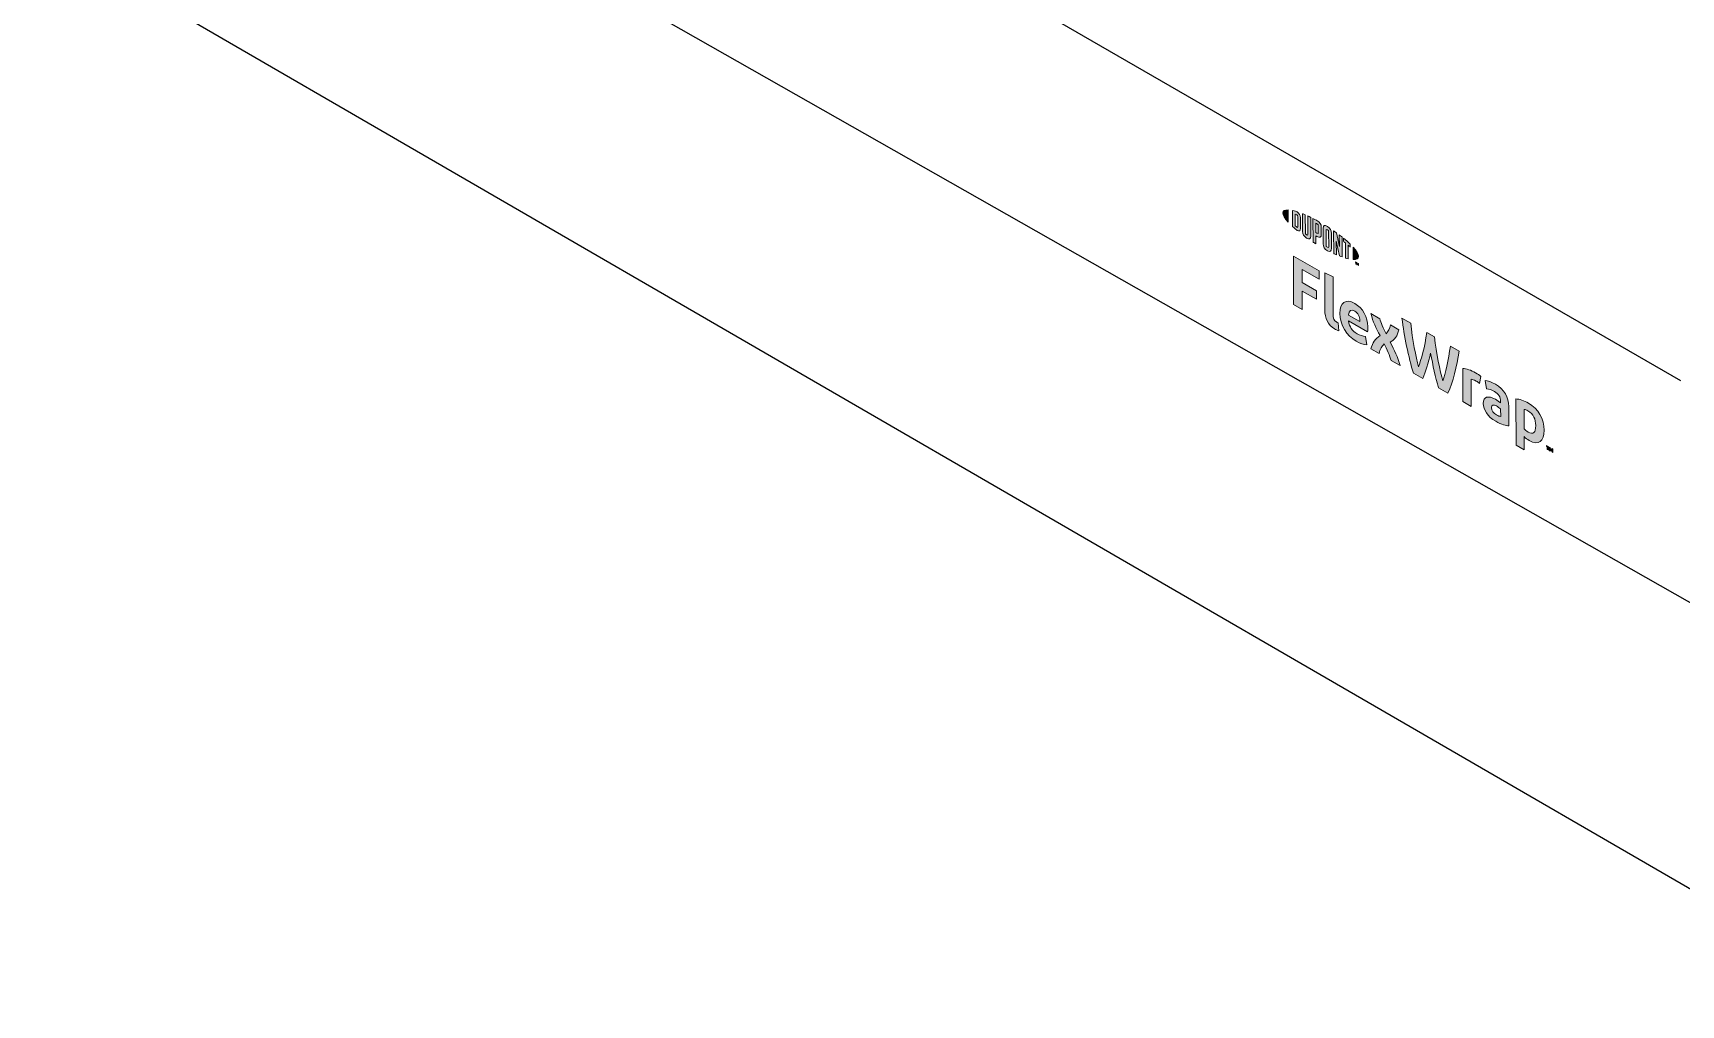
# Model space of a CAD drawing. Header units: inches. Extents: x -26 to 76, y -15 to 22.
# Drawn here: x 46.916 to 48.87, y -7.291 to -6.138 of the extents above; entities that cross this region are included whole.
import ezdxf

# ---------------------------------------------------------------- set-up
doc = ezdxf.new("R2010")
doc.units = ezdxf.units.IN
doc.header["$MEASUREMENT"] = 0
doc.layers.add('G-ANNO-TTLB', color=7, linetype='Continuous', lineweight=0)
doc.layers.add('TYVEK', color=7, linetype='Continuous', lineweight=0)

# ---------------------------------------------------------------- blocks, each defined once
blk = doc.blocks.new('Block_34')
at = {"layer": 'TYVEK', "color": 133, "lineweight": 25, "true_color": 0x70ccdd}
blk.add_line((48.9513, -6.8538), (47.3467, -5.9417), dxfattribs=at)
for points in [[(47.3476, -6.0945)], [(48.9522, -7.0065)]]:
    blk.add_lwpolyline(points, dxfattribs=at)
blk = doc.blocks.new('Block_60')
at = {"layer": 'TYVEK', "color": 93, "lineweight": 25, "true_color": 0x6bbe46}
blk.add_line((48.8699, -6.5505), (47.2783, -5.6316), dxfattribs=at)
blk = doc.blocks.new('Block_58')
at = {"layer": 'TYVEK'}
blk.add_blockref('Block_60', (0, 0), dxfattribs=at)
blk = doc.blocks.new('Block_57')
at = {"layer": 'TYVEK'}
blk.add_blockref('Block_58', (0, 0), dxfattribs=at)
blk = doc.blocks.new('Block_222')
at = {"layer": 'TYVEK', "true_color": 0x000000, "transparency": 33554687}
h = blk.add_hatch(color=18, dxfattribs=at)
h.dxf.hatch_style = 2
edge = h.paths.add_edge_path()
edge.add_spline(control_points=[(48.4108, -6.4602), (48.4108, -6.4602), (48.4106, -6.4027), (48.4106, -6.4027), (48.4106, -6.4027), (48.441, -6.4201), (48.441, -6.4201), (48.441, -6.4201), (48.441, -6.4301), (48.441, -6.4301), (48.441, -6.4301), (48.4208, -6.4185), (48.4208, -6.4185), (48.4208, -6.4185), (48.4209, -6.4341), (48.4209, -6.4341), (48.4209, -6.4341), (48.4378, -6.4439), (48.4378, -6.4439), (48.4378, -6.4439), (48.4379, -6.4539), (48.4379, -6.4539), (48.4379, -6.4539), (48.4209, -6.4442), (48.4209, -6.4442), (48.4209, -6.4442), (48.421, -6.466), (48.421, -6.466), (48.421, -6.466), (48.4108, -6.4602), (48.4108, -6.4602)], knot_values=[0, 0, 0, 0, 1, 1, 1, 2, 2, 2, 3, 3, 3, 4, 4, 4, 5, 5, 5, 6, 6, 6, 7, 7, 7, 8, 8, 8, 9, 9, 9, 10, 10, 10, 10], degree=3, periodic=0)
h = blk.add_hatch(color=18, dxfattribs=at)
h.dxf.hatch_style = 2
edge = h.paths.add_edge_path()
edge.add_spline(control_points=[(48.4576, -6.4719), (48.4576, -6.4763), (48.4586, -6.4793), (48.4615, -6.4809), (48.4622, -6.4813), (48.4629, -6.4817), (48.4636, -6.4819), (48.4636, -6.4819), (48.4643, -6.4912), (48.4643, -6.4912), (48.4629, -6.4908), (48.4607, -6.4898), (48.4593, -6.489), (48.4511, -6.4843), (48.4478, -6.4763), (48.4478, -6.4664), (48.4478, -6.4664), (48.4477, -6.4225), (48.4477, -6.4225), (48.4477, -6.4225), (48.4575, -6.4275), (48.4575, -6.4275), (48.4575, -6.4275), (48.4576, -6.4719), (48.4576, -6.4719)], knot_values=[0, 0, 0, 0, 1, 1, 1, 2, 2, 2, 3, 3, 3, 4, 4, 4, 5, 5, 5, 6, 6, 6, 7, 7, 7, 8, 8, 8, 8], degree=3, periodic=0)
h = blk.add_hatch(color=18, dxfattribs=at)
h.dxf.hatch_style = 2
edge = h.paths.add_edge_path()
edge.add_spline(control_points=[(48.4758, -6.4726), (48.4758, -6.4726), (48.4894, -6.4804), (48.4894, -6.4804), (48.4894, -6.4804), (48.4894, -6.4794), (48.4894, -6.4794), (48.4894, -6.4748), (48.4872, -6.4702), (48.4833, -6.4679), (48.4792, -6.4656), (48.4765, -6.4674), (48.4758, -6.4726)], knot_values=[0, 0, 0, 0, 1, 1, 1, 2, 2, 2, 3, 3, 3, 4, 4, 4, 4], degree=3, periodic=0)
edge = h.paths.add_edge_path()
edge.add_spline(control_points=[(48.4975, -6.5081), (48.4944, -6.508), (48.4897, -6.5065), (48.485, -6.5038), (48.4736, -6.4972), (48.4657, -6.4843), (48.4657, -6.4707), (48.4656, -6.4576), (48.4728, -6.4529), (48.4833, -6.4589), (48.4926, -6.4642), (48.4988, -6.4754), (48.4988, -6.4864), (48.4988, -6.4889), (48.4987, -6.4909), (48.4985, -6.4925), (48.4985, -6.4925), (48.476, -6.4796), (48.476, -6.4796), (48.4769, -6.4867), (48.4803, -6.4916), (48.486, -6.4948), (48.4895, -6.4968), (48.4928, -6.4978), (48.4959, -6.4981), (48.4959, -6.4981), (48.4975, -6.5081), (48.4975, -6.5081)], knot_values=[0, 0, 0, 0, 1, 1, 1, 2, 2, 2, 3, 3, 3, 4, 4, 4, 5, 5, 5, 6, 6, 6, 7, 7, 7, 8, 8, 8, 9, 9, 9, 9], degree=3, periodic=0)
h = blk.add_hatch(color=18, dxfattribs=at)
h.dxf.hatch_style = 2
edge = h.paths.add_edge_path()
edge.add_spline(control_points=[(48.5133, -6.4971), (48.5085, -6.4882), (48.5047, -6.4804), (48.5025, -6.4709), (48.5025, -6.4709), (48.5131, -6.477), (48.5131, -6.477), (48.5141, -6.4812), (48.5172, -6.4886), (48.5204, -6.4951), (48.523, -6.4921), (48.5253, -6.4886), (48.5257, -6.4843), (48.5257, -6.4843), (48.5357, -6.49), (48.5357, -6.49), (48.5339, -6.4975), (48.5308, -6.5017), (48.5254, -6.5049), (48.5306, -6.5145), (48.5341, -6.5223), (48.537, -6.5327), (48.537, -6.5327), (48.5264, -6.5266), (48.5264, -6.5266), (48.5249, -6.5211), (48.5213, -6.5129), (48.5183, -6.5067), (48.5156, -6.5096), (48.5131, -6.5131), (48.5121, -6.5183), (48.5121, -6.5183), (48.5025, -6.5129), (48.5025, -6.5129), (48.5043, -6.5053), (48.5076, -6.5007), (48.5133, -6.4971)], knot_values=[0, 0, 0, 0, 1, 1, 1, 2, 2, 2, 3, 3, 3, 4, 4, 4, 5, 5, 5, 6, 6, 6, 7, 7, 7, 8, 8, 8, 9, 9, 9, 10, 10, 10, 11, 11, 11, 12, 12, 12, 12], degree=3, periodic=0)
h = blk.add_hatch(color=18, dxfattribs=at)
h.dxf.hatch_style = 2
edge = h.paths.add_edge_path()
edge.add_spline(control_points=[(48.5967, -6.5095), (48.5967, -6.5095), (48.6071, -6.5154), (48.6071, -6.5154), (48.6044, -6.533), (48.5998, -6.5529), (48.5938, -6.5652), (48.5938, -6.5652), (48.5826, -6.5588), (48.5826, -6.5588), (48.579, -6.5465), (48.5759, -6.5326), (48.5732, -6.5177), (48.5705, -6.5296), (48.5675, -6.5399), (48.564, -6.5481), (48.564, -6.5481), (48.5528, -6.5417), (48.5528, -6.5417), (48.547, -6.5227), (48.5419, -6.4972), (48.5392, -6.4765), (48.5392, -6.4765), (48.5496, -6.4824), (48.5496, -6.4824), (48.5518, -6.501), (48.5559, -6.5228), (48.5588, -6.5341), (48.5619, -6.5262), (48.5666, -6.5101), (48.5686, -6.4934), (48.5686, -6.4934), (48.5777, -6.4986), (48.5777, -6.4986), (48.5799, -6.5177), (48.5846, -6.5393), (48.5877, -6.5507), (48.5906, -6.5427), (48.5946, -6.5256), (48.5967, -6.5095)], knot_values=[0, 0, 0, 0, 1, 1, 1, 2, 2, 2, 3, 3, 3, 4, 4, 4, 5, 5, 5, 6, 6, 6, 7, 7, 7, 8, 8, 8, 9, 9, 9, 10, 10, 10, 11, 11, 11, 12, 12, 12, 13, 13, 13, 13], degree=3, periodic=0)
h = blk.add_hatch(color=18, dxfattribs=at)
h.dxf.hatch_style = 2
edge = h.paths.add_edge_path()
edge.add_spline(control_points=[(48.6264, -6.5411), (48.629, -6.5425), (48.6314, -6.5443), (48.6328, -6.5455), (48.6328, -6.5455), (48.6314, -6.554), (48.6314, -6.554), (48.6302, -6.5528), (48.6287, -6.5517), (48.6272, -6.5509), (48.6246, -6.5494), (48.6228, -6.5489), (48.6213, -6.5489), (48.6213, -6.5489), (48.6214, -6.5811), (48.6214, -6.5811), (48.6214, -6.5811), (48.6116, -6.5754), (48.6116, -6.5754), (48.6116, -6.5754), (48.6115, -6.5361), (48.6115, -6.5361), (48.6153, -6.5361), (48.6213, -6.5381), (48.6264, -6.5411)], knot_values=[0, 0, 0, 0, 1, 1, 1, 2, 2, 2, 3, 3, 3, 4, 4, 4, 5, 5, 5, 6, 6, 6, 7, 7, 7, 8, 8, 8, 8], degree=3, periodic=0)
h = blk.add_hatch(color=18, dxfattribs=at)
h.dxf.hatch_style = 2
edge = h.paths.add_edge_path()
edge.add_spline(control_points=[(48.6564, -6.5929), (48.6564, -6.5929), (48.6563, -6.5841), (48.6563, -6.5841), (48.6547, -6.5827), (48.653, -6.5815), (48.6513, -6.5805), (48.648, -6.5786), (48.6454, -6.5787), (48.6455, -6.5825), (48.6455, -6.586), (48.6476, -6.589), (48.6514, -6.5912), (48.6535, -6.5924), (48.6553, -6.5929), (48.6564, -6.5929)], knot_values=[0, 0, 0, 0, 1, 1, 1, 2, 2, 2, 3, 3, 3, 4, 4, 4, 5, 5, 5, 5], degree=3, periodic=0)
edge = h.paths.add_edge_path()
edge.add_spline(control_points=[(48.6504, -6.5987), (48.6406, -6.5931), (48.6357, -6.5848), (48.6357, -6.5774), (48.6357, -6.5693), (48.6414, -6.5678), (48.65, -6.5726), (48.652, -6.5738), (48.6545, -6.5756), (48.6563, -6.5769), (48.6563, -6.5769), (48.6563, -6.575), (48.6563, -6.575), (48.6563, -6.57), (48.6538, -6.5661), (48.649, -6.5634), (48.6459, -6.5616), (48.6425, -6.5603), (48.6396, -6.56), (48.6396, -6.56), (48.6378, -6.5501), (48.6378, -6.5501), (48.6409, -6.5504), (48.6458, -6.5522), (48.6501, -6.5547), (48.6606, -6.5607), (48.6658, -6.5701), (48.6659, -6.5812), (48.6659, -6.5812), (48.6659, -6.604), (48.6659, -6.604), (48.663, -6.6041), (48.6575, -6.6028), (48.6504, -6.5987)], knot_values=[0, 0, 0, 0, 1, 1, 1, 2, 2, 2, 3, 3, 3, 4, 4, 4, 5, 5, 5, 6, 6, 6, 7, 7, 7, 8, 8, 8, 9, 9, 9, 10, 10, 10, 11, 11, 11, 11], degree=3, periodic=0)
h = blk.add_hatch(color=18, dxfattribs=at)
h.dxf.hatch_style = 2
edge = h.paths.add_edge_path()
edge.add_spline(control_points=[(48.6888, -6.6114), (48.6951, -6.615), (48.698, -6.6123), (48.6979, -6.6038), (48.6979, -6.5964), (48.6952, -6.5899), (48.6887, -6.5862), (48.6869, -6.5852), (48.6857, -6.5848), (48.6842, -6.5846), (48.6842, -6.5846), (48.6842, -6.6076), (48.6842, -6.6076), (48.6856, -6.6091), (48.6867, -6.6102), (48.6888, -6.6114)], knot_values=[0, 0, 0, 0, 1, 1, 1, 2, 2, 2, 3, 3, 3, 4, 4, 4, 5, 5, 5, 5], degree=3, periodic=0)
edge = h.paths.add_edge_path()
edge.add_spline(control_points=[(48.6902, -6.6214), (48.6877, -6.62), (48.686, -6.6187), (48.6842, -6.6169), (48.6842, -6.6169), (48.6843, -6.6325), (48.6843, -6.6325), (48.6843, -6.6325), (48.6745, -6.6269), (48.6745, -6.6269), (48.6745, -6.6269), (48.6744, -6.5721), (48.6744, -6.5721), (48.6784, -6.5723), (48.6841, -6.5742), (48.6892, -6.5771), (48.7009, -6.5838), (48.7079, -6.596), (48.7079, -6.6092), (48.7079, -6.6227), (48.7013, -6.6278), (48.6902, -6.6214)], knot_values=[0, 0, 0, 0, 1, 1, 1, 2, 2, 2, 3, 3, 3, 4, 4, 4, 5, 5, 5, 6, 6, 6, 7, 7, 7, 7], degree=3, periodic=0)
h = blk.add_hatch(color=18, dxfattribs=at)
h.dxf.hatch_style = 2
edge = h.paths.add_edge_path()
edge.add_spline(control_points=[(48.715, -6.6298), (48.7153, -6.631), (48.7157, -6.632), (48.7161, -6.633), (48.7165, -6.6325), (48.7168, -6.6319), (48.7172, -6.6311), (48.7172, -6.6311), (48.7182, -6.6317), (48.7182, -6.6317), (48.7182, -6.6317), (48.7182, -6.6359), (48.7182, -6.6359), (48.7182, -6.6359), (48.7173, -6.6354), (48.7173, -6.6354), (48.7173, -6.6354), (48.7173, -6.6335), (48.7173, -6.6335), (48.7173, -6.6335), (48.7174, -6.6328), (48.7174, -6.6328), (48.7171, -6.6333), (48.7167, -6.6338), (48.7164, -6.6341), (48.7164, -6.6341), (48.7158, -6.6337), (48.7158, -6.6337), (48.7154, -6.633), (48.7151, -6.6321), (48.7148, -6.6313), (48.7148, -6.6313), (48.7148, -6.632), (48.7148, -6.632), (48.7148, -6.632), (48.7149, -6.634), (48.7149, -6.634), (48.7149, -6.634), (48.714, -6.6335), (48.714, -6.6335), (48.714, -6.6335), (48.7139, -6.6292), (48.7139, -6.6292), (48.7139, -6.6292), (48.715, -6.6298), (48.715, -6.6298)], knot_values=[0, 0, 0, 0, 1, 1, 1, 2, 2, 2, 3, 3, 3, 4, 4, 4, 5, 5, 5, 6, 6, 6, 7, 7, 7, 8, 8, 8, 9, 9, 9, 10, 10, 10, 11, 11, 11, 12, 12, 12, 13, 13, 13, 14, 14, 14, 15, 15, 15, 15], degree=3, periodic=0)
edge = h.paths.add_edge_path()
edge.add_spline(control_points=[(48.7116, -6.6288), (48.7116, -6.6288), (48.7106, -6.6282), (48.7106, -6.6282), (48.7106, -6.6282), (48.7106, -6.6273), (48.7106, -6.6273), (48.7106, -6.6273), (48.7135, -6.629), (48.7135, -6.629), (48.7135, -6.629), (48.7135, -6.63), (48.7135, -6.63), (48.7135, -6.63), (48.7125, -6.6294), (48.7125, -6.6294), (48.7125, -6.6294), (48.7126, -6.6327), (48.7126, -6.6327), (48.7126, -6.6327), (48.7116, -6.6321), (48.7116, -6.6321), (48.7116, -6.6321), (48.7116, -6.6288), (48.7116, -6.6288)], knot_values=[0, 0, 0, 0, 1, 1, 1, 2, 2, 2, 3, 3, 3, 4, 4, 4, 5, 5, 5, 6, 6, 6, 7, 7, 7, 8, 8, 8, 8], degree=3, periodic=0)
at = {"layer": 'TYVEK'}
for points, knots in [([(48.4108, -6.4602), (48.4108, -6.4602), (48.4106, -6.4027), (48.4106, -6.4027), (48.4106, -6.4027), (48.441, -6.4201), (48.441, -6.4201), (48.441, -6.4201), (48.441, -6.4301), (48.441, -6.4301), (48.441, -6.4301), (48.4208, -6.4185), (48.4208, -6.4185), (48.4208, -6.4185), (48.4209, -6.4341), (48.4209, -6.4341), (48.4209, -6.4341), (48.4378, -6.4439), (48.4378, -6.4439), (48.4378, -6.4439), (48.4379, -6.4539), (48.4379, -6.4539), (48.4379, -6.4539), (48.4209, -6.4442), (48.4209, -6.4442), (48.4209, -6.4442), (48.421, -6.466), (48.421, -6.466), (48.421, -6.466), (48.4108, -6.4602), (48.4108, -6.4602)], [0, 0, 0, 0, 1, 1, 1, 2, 2, 2, 3, 3, 3, 4, 4, 4, 5, 5, 5, 6, 6, 6, 7, 7, 7, 8, 8, 8, 9, 9, 9, 10, 10, 10, 10]), ([(48.4576, -6.4719), (48.4576, -6.4763), (48.4586, -6.4793), (48.4615, -6.4809), (48.4622, -6.4813), (48.4629, -6.4817), (48.4636, -6.4819), (48.4636, -6.4819), (48.4643, -6.4912), (48.4643, -6.4912), (48.4629, -6.4908), (48.4607, -6.4898), (48.4593, -6.489), (48.4511, -6.4843), (48.4478, -6.4763), (48.4478, -6.4664), (48.4478, -6.4664), (48.4477, -6.4225), (48.4477, -6.4225), (48.4477, -6.4225), (48.4575, -6.4275), (48.4575, -6.4275), (48.4575, -6.4275), (48.4576, -6.4719), (48.4576, -6.4719)], [0, 0, 0, 0, 1, 1, 1, 2, 2, 2, 3, 3, 3, 4, 4, 4, 5, 5, 5, 6, 6, 6, 7, 7, 7, 8, 8, 8, 8]), ([(48.4975, -6.5081), (48.4944, -6.508), (48.4897, -6.5065), (48.485, -6.5038), (48.4736, -6.4972), (48.4657, -6.4843), (48.4657, -6.4707), (48.4656, -6.4576), (48.4728, -6.4529), (48.4833, -6.4589), (48.4926, -6.4642), (48.4988, -6.4754), (48.4988, -6.4864), (48.4988, -6.4889), (48.4987, -6.4909), (48.4985, -6.4925), (48.4985, -6.4925), (48.476, -6.4796), (48.476, -6.4796), (48.4769, -6.4867), (48.4803, -6.4916), (48.486, -6.4948), (48.4895, -6.4968), (48.4928, -6.4978), (48.4959, -6.4981), (48.4959, -6.4981), (48.4975, -6.5081), (48.4975, -6.5081)], [0, 0, 0, 0, 1, 1, 1, 2, 2, 2, 3, 3, 3, 4, 4, 4, 5, 5, 5, 6, 6, 6, 7, 7, 7, 8, 8, 8, 9, 9, 9, 9]), ([(48.4758, -6.4726), (48.4758, -6.4726), (48.4894, -6.4804), (48.4894, -6.4804), (48.4894, -6.4804), (48.4894, -6.4794), (48.4894, -6.4794), (48.4894, -6.4748), (48.4872, -6.4702), (48.4833, -6.4679), (48.4792, -6.4656), (48.4765, -6.4674), (48.4758, -6.4726)], [0, 0, 0, 0, 1, 1, 1, 2, 2, 2, 3, 3, 3, 4, 4, 4, 4]), ([(48.5133, -6.4971), (48.5085, -6.4882), (48.5047, -6.4804), (48.5025, -6.4709), (48.5025, -6.4709), (48.5131, -6.477), (48.5131, -6.477), (48.5141, -6.4812), (48.5172, -6.4886), (48.5204, -6.4951), (48.523, -6.4921), (48.5253, -6.4886), (48.5257, -6.4843), (48.5257, -6.4843), (48.5357, -6.49), (48.5357, -6.49), (48.5339, -6.4975), (48.5308, -6.5017), (48.5254, -6.5049), (48.5306, -6.5145), (48.5341, -6.5223), (48.537, -6.5327), (48.537, -6.5327), (48.5264, -6.5266), (48.5264, -6.5266), (48.5249, -6.5211), (48.5213, -6.5129), (48.5183, -6.5067), (48.5156, -6.5096), (48.5131, -6.5131), (48.5121, -6.5183), (48.5121, -6.5183), (48.5025, -6.5129), (48.5025, -6.5129), (48.5043, -6.5053), (48.5076, -6.5007), (48.5133, -6.4971)], [0, 0, 0, 0, 1, 1, 1, 2, 2, 2, 3, 3, 3, 4, 4, 4, 5, 5, 5, 6, 6, 6, 7, 7, 7, 8, 8, 8, 9, 9, 9, 10, 10, 10, 11, 11, 11, 12, 12, 12, 12]), ([(48.5967, -6.5095), (48.5967, -6.5095), (48.6071, -6.5154), (48.6071, -6.5154), (48.6044, -6.533), (48.5998, -6.5529), (48.5938, -6.5652), (48.5938, -6.5652), (48.5826, -6.5588), (48.5826, -6.5588), (48.579, -6.5465), (48.5759, -6.5326), (48.5732, -6.5177), (48.5705, -6.5296), (48.5675, -6.5399), (48.564, -6.5481), (48.564, -6.5481), (48.5528, -6.5417), (48.5528, -6.5417), (48.547, -6.5227), (48.5419, -6.4972), (48.5392, -6.4765), (48.5392, -6.4765), (48.5496, -6.4824), (48.5496, -6.4824), (48.5518, -6.501), (48.5559, -6.5228), (48.5588, -6.5341), (48.5619, -6.5262), (48.5666, -6.5101), (48.5686, -6.4934), (48.5686, -6.4934), (48.5777, -6.4986), (48.5777, -6.4986), (48.5799, -6.5177), (48.5846, -6.5393), (48.5877, -6.5507), (48.5906, -6.5427), (48.5946, -6.5256), (48.5967, -6.5095)], [0, 0, 0, 0, 1, 1, 1, 2, 2, 2, 3, 3, 3, 4, 4, 4, 5, 5, 5, 6, 6, 6, 7, 7, 7, 8, 8, 8, 9, 9, 9, 10, 10, 10, 11, 11, 11, 12, 12, 12, 13, 13, 13, 13]), ([(48.6264, -6.5411), (48.629, -6.5425), (48.6314, -6.5443), (48.6328, -6.5455), (48.6328, -6.5455), (48.6314, -6.554), (48.6314, -6.554), (48.6302, -6.5528), (48.6287, -6.5517), (48.6272, -6.5509), (48.6246, -6.5494), (48.6228, -6.5489), (48.6213, -6.5489), (48.6213, -6.5489), (48.6214, -6.5811), (48.6214, -6.5811), (48.6214, -6.5811), (48.6116, -6.5754), (48.6116, -6.5754), (48.6116, -6.5754), (48.6115, -6.5361), (48.6115, -6.5361), (48.6153, -6.5361), (48.6213, -6.5381), (48.6264, -6.5411)], [0, 0, 0, 0, 1, 1, 1, 2, 2, 2, 3, 3, 3, 4, 4, 4, 5, 5, 5, 6, 6, 6, 7, 7, 7, 8, 8, 8, 8]), ([(48.6504, -6.5987), (48.6406, -6.5931), (48.6357, -6.5848), (48.6357, -6.5774), (48.6357, -6.5693), (48.6414, -6.5678), (48.65, -6.5726), (48.652, -6.5738), (48.6545, -6.5756), (48.6563, -6.5769), (48.6563, -6.5769), (48.6563, -6.575), (48.6563, -6.575), (48.6563, -6.57), (48.6538, -6.5661), (48.649, -6.5634), (48.6459, -6.5616), (48.6425, -6.5603), (48.6396, -6.56), (48.6396, -6.56), (48.6378, -6.5501), (48.6378, -6.5501), (48.6409, -6.5504), (48.6458, -6.5522), (48.6501, -6.5547), (48.6606, -6.5607), (48.6658, -6.5701), (48.6659, -6.5812), (48.6659, -6.5812), (48.6659, -6.604), (48.6659, -6.604), (48.663, -6.6041), (48.6575, -6.6028), (48.6504, -6.5987)], [0, 0, 0, 0, 1, 1, 1, 2, 2, 2, 3, 3, 3, 4, 4, 4, 5, 5, 5, 6, 6, 6, 7, 7, 7, 8, 8, 8, 9, 9, 9, 10, 10, 10, 11, 11, 11, 11]), ([(48.6564, -6.5929), (48.6564, -6.5929), (48.6563, -6.5841), (48.6563, -6.5841), (48.6547, -6.5827), (48.653, -6.5815), (48.6513, -6.5805), (48.648, -6.5786), (48.6454, -6.5787), (48.6455, -6.5825), (48.6455, -6.586), (48.6476, -6.589), (48.6514, -6.5912), (48.6535, -6.5924), (48.6553, -6.5929), (48.6564, -6.5929)], [0, 0, 0, 0, 1, 1, 1, 2, 2, 2, 3, 3, 3, 4, 4, 4, 5, 5, 5, 5]), ([(48.6902, -6.6214), (48.6877, -6.62), (48.686, -6.6187), (48.6842, -6.6169), (48.6842, -6.6169), (48.6843, -6.6325), (48.6843, -6.6325), (48.6843, -6.6325), (48.6745, -6.6269), (48.6745, -6.6269), (48.6745, -6.6269), (48.6744, -6.5721), (48.6744, -6.5721), (48.6784, -6.5723), (48.6841, -6.5742), (48.6892, -6.5771), (48.7009, -6.5838), (48.7079, -6.596), (48.7079, -6.6092), (48.7079, -6.6227), (48.7013, -6.6278), (48.6902, -6.6214)], [0, 0, 0, 0, 1, 1, 1, 2, 2, 2, 3, 3, 3, 4, 4, 4, 5, 5, 5, 6, 6, 6, 7, 7, 7, 7]), ([(48.6888, -6.6114), (48.6951, -6.615), (48.698, -6.6123), (48.6979, -6.6038), (48.6979, -6.5964), (48.6952, -6.5899), (48.6887, -6.5862), (48.6869, -6.5852), (48.6857, -6.5848), (48.6842, -6.5846), (48.6842, -6.5846), (48.6842, -6.6076), (48.6842, -6.6076), (48.6856, -6.6091), (48.6867, -6.6102), (48.6888, -6.6114)], [0, 0, 0, 0, 1, 1, 1, 2, 2, 2, 3, 3, 3, 4, 4, 4, 5, 5, 5, 5]), ([(48.7116, -6.6288), (48.7116, -6.6288), (48.7106, -6.6282), (48.7106, -6.6282), (48.7106, -6.6282), (48.7106, -6.6273), (48.7106, -6.6273), (48.7106, -6.6273), (48.7135, -6.629), (48.7135, -6.629), (48.7135, -6.629), (48.7135, -6.63), (48.7135, -6.63), (48.7135, -6.63), (48.7125, -6.6294), (48.7125, -6.6294), (48.7125, -6.6294), (48.7126, -6.6327), (48.7126, -6.6327), (48.7126, -6.6327), (48.7116, -6.6321), (48.7116, -6.6321), (48.7116, -6.6321), (48.7116, -6.6288), (48.7116, -6.6288)], [0, 0, 0, 0, 1, 1, 1, 2, 2, 2, 3, 3, 3, 4, 4, 4, 5, 5, 5, 6, 6, 6, 7, 7, 7, 8, 8, 8, 8]), ([(48.715, -6.6298), (48.7153, -6.631), (48.7157, -6.632), (48.7161, -6.633), (48.7165, -6.6325), (48.7168, -6.6319), (48.7172, -6.6311), (48.7172, -6.6311), (48.7182, -6.6317), (48.7182, -6.6317), (48.7182, -6.6317), (48.7182, -6.6359), (48.7182, -6.6359), (48.7182, -6.6359), (48.7173, -6.6354), (48.7173, -6.6354), (48.7173, -6.6354), (48.7173, -6.6335), (48.7173, -6.6335), (48.7173, -6.6335), (48.7174, -6.6328), (48.7174, -6.6328), (48.7171, -6.6333), (48.7167, -6.6338), (48.7164, -6.6341), (48.7164, -6.6341), (48.7158, -6.6337), (48.7158, -6.6337), (48.7154, -6.633), (48.7151, -6.6321), (48.7148, -6.6313), (48.7148, -6.6313), (48.7148, -6.632), (48.7148, -6.632), (48.7148, -6.632), (48.7149, -6.634), (48.7149, -6.634), (48.7149, -6.634), (48.714, -6.6335), (48.714, -6.6335), (48.714, -6.6335), (48.7139, -6.6292), (48.7139, -6.6292), (48.7139, -6.6292), (48.715, -6.6298), (48.715, -6.6298)], [0, 0, 0, 0, 1, 1, 1, 2, 2, 2, 3, 3, 3, 4, 4, 4, 5, 5, 5, 6, 6, 6, 7, 7, 7, 8, 8, 8, 9, 9, 9, 10, 10, 10, 11, 11, 11, 12, 12, 12, 13, 13, 13, 14, 14, 14, 15, 15, 15, 15])]:
    blk.add_open_spline(points, degree=3, knots=knots, dxfattribs=at)
blk = doc.blocks.new('Block_223')
at = {"layer": 'TYVEK', "true_color": 0x000000, "transparency": 33554687}
h = blk.add_hatch(color=18, dxfattribs=at)
h.dxf.hatch_style = 2
edge = h.paths.add_edge_path()
edge.add_spline(control_points=[(48.3981, -6.3516), (48.3981, -6.3542), (48.4003, -6.358), (48.4042, -6.3623), (48.4042, -6.3623), (48.4042, -6.3479), (48.4042, -6.3479), (48.4003, -6.3478), (48.3981, -6.349), (48.3981, -6.3516)], knot_values=[0, 0, 0, 0, 1, 1, 1, 2, 2, 2, 3, 3, 3, 3], degree=3, periodic=0)
h = blk.add_hatch(color=18, dxfattribs=at)
h.dxf.hatch_style = 2
edge = h.paths.add_edge_path()
edge.add_spline(control_points=[(48.4159, -6.3677), (48.4159, -6.3688), (48.4153, -6.3688), (48.4146, -6.3684), (48.4141, -6.3681), (48.4133, -6.3674), (48.4126, -6.3668), (48.4126, -6.3668), (48.4126, -6.353), (48.4126, -6.353), (48.4132, -6.3532), (48.4141, -6.3535), (48.4146, -6.3538), (48.4153, -6.3542), (48.4159, -6.3549), (48.4159, -6.356), (48.4159, -6.356), (48.4159, -6.3677), (48.4159, -6.3677)], knot_values=[0, 0, 0, 0, 1, 1, 1, 2, 2, 2, 3, 3, 3, 4, 4, 4, 5, 5, 5, 6, 6, 6, 6], degree=3, periodic=0)
edge = h.paths.add_edge_path()
edge.add_spline(control_points=[(48.415, -6.3504), (48.414, -6.3498), (48.4124, -6.3493), (48.4096, -6.3486), (48.4096, -6.3486), (48.4096, -6.3678), (48.4096, -6.3678), (48.4121, -6.3701), (48.414, -6.3717), (48.4151, -6.3723), (48.4176, -6.3737), (48.419, -6.3728), (48.419, -6.37), (48.419, -6.37), (48.419, -6.3572), (48.419, -6.3572), (48.419, -6.3544), (48.4175, -6.3518), (48.415, -6.3504)], knot_values=[0, 0, 0, 0, 1, 1, 1, 2, 2, 2, 3, 3, 3, 4, 4, 4, 5, 5, 5, 6, 6, 6, 6], degree=3, periodic=0)
h = blk.add_hatch(color=18, dxfattribs=at)
h.dxf.hatch_style = 2
edge = h.paths.add_edge_path()
edge.add_spline(control_points=[(48.4277, -6.3767), (48.4277, -6.3778), (48.4274, -6.3783), (48.4262, -6.3775), (48.425, -6.3766), (48.4247, -6.3759), (48.4247, -6.3746), (48.4247, -6.3746), (48.4246, -6.3537), (48.4246, -6.3537), (48.4239, -6.3534), (48.4221, -6.3527), (48.4214, -6.3524), (48.4214, -6.3524), (48.4214, -6.3734), (48.4214, -6.3734), (48.4214, -6.3768), (48.4228, -6.3789), (48.4262, -6.3813), (48.4293, -6.3834), (48.4311, -6.3827), (48.4311, -6.379), (48.4311, -6.379), (48.4311, -6.3567), (48.4311, -6.3567), (48.4304, -6.3564), (48.4283, -6.3554), (48.4277, -6.3551), (48.4277, -6.3551), (48.4277, -6.3767), (48.4277, -6.3767)], knot_values=[0, 0, 0, 0, 1, 1, 1, 2, 2, 2, 3, 3, 3, 4, 4, 4, 5, 5, 5, 6, 6, 6, 7, 7, 7, 8, 8, 8, 9, 9, 9, 10, 10, 10, 10], degree=3, periodic=0)
h = blk.add_hatch(color=18, dxfattribs=at)
h.dxf.hatch_style = 2
edge = h.paths.add_edge_path()
edge.add_spline(control_points=[(48.4401, -6.3747), (48.4401, -6.3759), (48.4398, -6.3763), (48.4384, -6.3755), (48.4384, -6.3755), (48.4372, -6.3748), (48.4372, -6.3748), (48.4372, -6.3748), (48.4372, -6.3638), (48.4372, -6.3638), (48.4377, -6.364), (48.438, -6.3642), (48.4383, -6.3644), (48.4398, -6.3652), (48.4401, -6.3661), (48.4401, -6.3673), (48.4401, -6.3673), (48.4401, -6.3747), (48.4401, -6.3747)], knot_values=[0, 0, 0, 0, 1, 1, 1, 2, 2, 2, 3, 3, 3, 4, 4, 4, 5, 5, 5, 6, 6, 6, 6], degree=3, periodic=0)
edge = h.paths.add_edge_path()
edge.add_spline(control_points=[(48.4385, -6.3606), (48.4379, -6.3602), (48.4357, -6.3591), (48.4337, -6.3581), (48.4337, -6.3581), (48.4338, -6.3861), (48.4338, -6.3861), (48.4345, -6.3865), (48.4363, -6.3877), (48.4372, -6.3882), (48.4372, -6.3882), (48.4372, -6.3787), (48.4372, -6.3787), (48.4372, -6.3787), (48.4385, -6.3795), (48.4385, -6.3795), (48.4421, -6.3815), (48.4436, -6.3805), (48.4436, -6.377), (48.4436, -6.377), (48.4436, -6.3687), (48.4436, -6.3687), (48.4436, -6.3652), (48.4419, -6.3625), (48.4385, -6.3606)], knot_values=[0, 0, 0, 0, 1, 1, 1, 2, 2, 2, 3, 3, 3, 4, 4, 4, 5, 5, 5, 6, 6, 6, 7, 7, 7, 8, 8, 8, 8], degree=3, periodic=0)
h = blk.add_hatch(color=18, dxfattribs=at)
h.dxf.hatch_style = 2
edge = h.paths.add_edge_path()
edge.add_spline(control_points=[(48.4524, -6.3915), (48.4524, -6.3926), (48.452, -6.393), (48.4508, -6.3923), (48.4496, -6.3917), (48.4493, -6.3909), (48.4492, -6.3897), (48.4492, -6.3897), (48.4492, -6.3722), (48.4492, -6.3722), (48.4492, -6.3711), (48.4495, -6.3706), (48.4508, -6.3714), (48.452, -6.3721), (48.4523, -6.3729), (48.4523, -6.374), (48.4523, -6.374), (48.4524, -6.3915), (48.4524, -6.3915)], knot_values=[0, 0, 0, 0, 1, 1, 1, 2, 2, 2, 3, 3, 3, 4, 4, 4, 5, 5, 5, 6, 6, 6, 6], degree=3, periodic=0)
edge = h.paths.add_edge_path()
edge.add_spline(control_points=[(48.4508, -6.3675), (48.4476, -6.3655), (48.4457, -6.366), (48.4457, -6.3697), (48.4457, -6.3697), (48.4458, -6.388), (48.4458, -6.388), (48.4458, -6.3919), (48.4475, -6.3945), (48.4508, -6.3963), (48.4541, -6.398), (48.4558, -6.3975), (48.4558, -6.3934), (48.4558, -6.3934), (48.4558, -6.3759), (48.4558, -6.3759), (48.4558, -6.3719), (48.4542, -6.3696), (48.4508, -6.3675)], knot_values=[0, 0, 0, 0, 1, 1, 1, 2, 2, 2, 3, 3, 3, 4, 4, 4, 5, 5, 5, 6, 6, 6, 6], degree=3, periodic=0)
h = blk.add_hatch(color=18, dxfattribs=at)
h.dxf.hatch_style = 2
edge = h.paths.add_edge_path()
edge.add_spline(control_points=[(48.4653, -6.3914), (48.4653, -6.3914), (48.4615, -6.375), (48.4615, -6.375), (48.4604, -6.3742), (48.4592, -6.3733), (48.4582, -6.3727), (48.4582, -6.3727), (48.4583, -6.3996), (48.4583, -6.3996), (48.459, -6.3999), (48.4607, -6.4007), (48.4616, -6.4011), (48.4616, -6.4011), (48.4613, -6.385), (48.4613, -6.385), (48.4613, -6.385), (48.4653, -6.4026), (48.4653, -6.4026), (48.4662, -6.4029), (48.4674, -6.4034), (48.4682, -6.4037), (48.4682, -6.4037), (48.4682, -6.38), (48.4682, -6.38), (48.4673, -6.3793), (48.4658, -6.3782), (48.465, -6.3776), (48.465, -6.3776), (48.4653, -6.3914), (48.4653, -6.3914)], knot_values=[0, 0, 0, 0, 1, 1, 1, 2, 2, 2, 3, 3, 3, 4, 4, 4, 5, 5, 5, 6, 6, 6, 7, 7, 7, 8, 8, 8, 9, 9, 9, 10, 10, 10, 10], degree=3, periodic=0)
h = blk.add_hatch(color=18, dxfattribs=at)
h.dxf.hatch_style = 2
edge = h.paths.add_edge_path()
edge.add_spline(control_points=[(48.4699, -6.3851), (48.4707, -6.3858), (48.4715, -6.3865), (48.4723, -6.3871), (48.4723, -6.3871), (48.4724, -6.405), (48.4724, -6.405), (48.4731, -6.4053), (48.4745, -6.4056), (48.4754, -6.4058), (48.4754, -6.4058), (48.4754, -6.3897), (48.4754, -6.3897), (48.4763, -6.3905), (48.4771, -6.3913), (48.4779, -6.392), (48.4779, -6.392), (48.4779, -6.3885), (48.4779, -6.3885), (48.4755, -6.3861), (48.4729, -6.3839), (48.4698, -6.3814), (48.4698, -6.3814), (48.4699, -6.3851), (48.4699, -6.3851)], knot_values=[0, 0, 0, 0, 1, 1, 1, 2, 2, 2, 3, 3, 3, 4, 4, 4, 5, 5, 5, 6, 6, 6, 7, 7, 7, 8, 8, 8, 8], degree=3, periodic=0)
h = blk.add_hatch(color=18, dxfattribs=at)
h.dxf.hatch_style = 2
edge = h.paths.add_edge_path()
edge.add_spline(control_points=[(48.4877, -6.403), (48.4877, -6.4057), (48.4855, -6.4069), (48.4816, -6.4068), (48.4816, -6.4068), (48.4816, -6.3923), (48.4816, -6.3923), (48.4855, -6.3967), (48.4877, -6.4004), (48.4877, -6.403)], knot_values=[0, 0, 0, 0, 1, 1, 1, 2, 2, 2, 3, 3, 3, 3], degree=3, periodic=0)
h = blk.add_hatch(color=18, dxfattribs=at)
h.dxf.hatch_style = 2
edge = h.paths.add_edge_path()
edge.add_spline(control_points=[(48.4859, -6.4107), (48.4859, -6.4107), (48.4863, -6.4109), (48.4863, -6.4109), (48.4863, -6.4109), (48.4868, -6.4122), (48.4868, -6.4122), (48.4868, -6.4122), (48.4874, -6.4115), (48.4874, -6.4115), (48.4874, -6.4115), (48.4877, -6.4117), (48.4877, -6.4117), (48.4877, -6.4117), (48.4877, -6.4138), (48.4877, -6.4138), (48.4877, -6.4138), (48.4874, -6.4136), (48.4874, -6.4136), (48.4874, -6.4136), (48.4874, -6.4121), (48.4874, -6.4121), (48.4874, -6.4121), (48.4868, -6.4128), (48.4868, -6.4128), (48.4868, -6.4128), (48.4868, -6.4128), (48.4868, -6.4128), (48.4868, -6.4128), (48.4862, -6.4115), (48.4862, -6.4115), (48.4862, -6.4115), (48.4862, -6.4129), (48.4862, -6.4129), (48.4862, -6.4129), (48.4859, -6.4127), (48.4859, -6.4127), (48.4859, -6.4127), (48.4859, -6.4107), (48.4859, -6.4107)], knot_values=[0, 0, 0, 0, 1, 1, 1, 2, 2, 2, 3, 3, 3, 4, 4, 4, 5, 5, 5, 6, 6, 6, 7, 7, 7, 8, 8, 8, 9, 9, 9, 10, 10, 10, 11, 11, 11, 12, 12, 12, 13, 13, 13, 13], degree=3, periodic=0)
edge = h.paths.add_edge_path()
edge.add_spline(control_points=[(48.4846, -6.4103), (48.4846, -6.4103), (48.4841, -6.41), (48.4841, -6.41), (48.4841, -6.41), (48.4841, -6.4096), (48.4841, -6.4096), (48.4841, -6.4096), (48.4855, -6.4104), (48.4855, -6.4104), (48.4855, -6.4104), (48.4855, -6.4108), (48.4855, -6.4108), (48.4855, -6.4108), (48.485, -6.4105), (48.485, -6.4105), (48.485, -6.4105), (48.485, -6.4122), (48.485, -6.4122), (48.485, -6.4122), (48.4846, -6.412), (48.4846, -6.412), (48.4846, -6.412), (48.4846, -6.4103), (48.4846, -6.4103)], knot_values=[0, 0, 0, 0, 1, 1, 1, 2, 2, 2, 3, 3, 3, 4, 4, 4, 5, 5, 5, 6, 6, 6, 7, 7, 7, 8, 8, 8, 8], degree=3, periodic=0)
at = {"layer": 'TYVEK'}
for points, knots in [([(48.3981, -6.3516), (48.3981, -6.3542), (48.4003, -6.358), (48.4042, -6.3623), (48.4042, -6.3623), (48.4042, -6.3479), (48.4042, -6.3479), (48.4003, -6.3478), (48.3981, -6.349), (48.3981, -6.3516)], [0, 0, 0, 0, 1, 1, 1, 2, 2, 2, 3, 3, 3, 3]), ([(48.415, -6.3504), (48.414, -6.3498), (48.4124, -6.3493), (48.4096, -6.3486), (48.4096, -6.3486), (48.4096, -6.3678), (48.4096, -6.3678), (48.4121, -6.3701), (48.414, -6.3717), (48.4151, -6.3723), (48.4176, -6.3737), (48.419, -6.3728), (48.419, -6.37), (48.419, -6.37), (48.419, -6.3572), (48.419, -6.3572), (48.419, -6.3544), (48.4175, -6.3518), (48.415, -6.3504)], [0, 0, 0, 0, 1, 1, 1, 2, 2, 2, 3, 3, 3, 4, 4, 4, 5, 5, 5, 6, 6, 6, 6]), ([(48.4159, -6.3677), (48.4159, -6.3688), (48.4153, -6.3688), (48.4146, -6.3684), (48.4141, -6.3681), (48.4133, -6.3674), (48.4126, -6.3668), (48.4126, -6.3668), (48.4126, -6.353), (48.4126, -6.353), (48.4132, -6.3532), (48.4141, -6.3535), (48.4146, -6.3538), (48.4153, -6.3542), (48.4159, -6.3549), (48.4159, -6.356), (48.4159, -6.356), (48.4159, -6.3677), (48.4159, -6.3677)], [0, 0, 0, 0, 1, 1, 1, 2, 2, 2, 3, 3, 3, 4, 4, 4, 5, 5, 5, 6, 6, 6, 6]), ([(48.4277, -6.3767), (48.4277, -6.3778), (48.4274, -6.3783), (48.4262, -6.3775), (48.425, -6.3766), (48.4247, -6.3759), (48.4247, -6.3746), (48.4247, -6.3746), (48.4246, -6.3537), (48.4246, -6.3537), (48.4239, -6.3534), (48.4221, -6.3527), (48.4214, -6.3524), (48.4214, -6.3524), (48.4214, -6.3734), (48.4214, -6.3734), (48.4214, -6.3768), (48.4228, -6.3789), (48.4262, -6.3813), (48.4293, -6.3834), (48.4311, -6.3827), (48.4311, -6.379), (48.4311, -6.379), (48.4311, -6.3567), (48.4311, -6.3567), (48.4304, -6.3564), (48.4283, -6.3554), (48.4277, -6.3551), (48.4277, -6.3551), (48.4277, -6.3767), (48.4277, -6.3767)], [0, 0, 0, 0, 1, 1, 1, 2, 2, 2, 3, 3, 3, 4, 4, 4, 5, 5, 5, 6, 6, 6, 7, 7, 7, 8, 8, 8, 9, 9, 9, 10, 10, 10, 10]), ([(48.4385, -6.3606), (48.4379, -6.3602), (48.4357, -6.3591), (48.4337, -6.3581), (48.4337, -6.3581), (48.4338, -6.3861), (48.4338, -6.3861), (48.4345, -6.3865), (48.4363, -6.3877), (48.4372, -6.3882), (48.4372, -6.3882), (48.4372, -6.3787), (48.4372, -6.3787), (48.4372, -6.3787), (48.4385, -6.3795), (48.4385, -6.3795), (48.4421, -6.3815), (48.4436, -6.3805), (48.4436, -6.377), (48.4436, -6.377), (48.4436, -6.3687), (48.4436, -6.3687), (48.4436, -6.3652), (48.4419, -6.3625), (48.4385, -6.3606)], [0, 0, 0, 0, 1, 1, 1, 2, 2, 2, 3, 3, 3, 4, 4, 4, 5, 5, 5, 6, 6, 6, 7, 7, 7, 8, 8, 8, 8]), ([(48.4401, -6.3747), (48.4401, -6.3759), (48.4398, -6.3763), (48.4384, -6.3755), (48.4384, -6.3755), (48.4372, -6.3748), (48.4372, -6.3748), (48.4372, -6.3748), (48.4372, -6.3638), (48.4372, -6.3638), (48.4377, -6.364), (48.438, -6.3642), (48.4383, -6.3644), (48.4398, -6.3652), (48.4401, -6.3661), (48.4401, -6.3673), (48.4401, -6.3673), (48.4401, -6.3747), (48.4401, -6.3747)], [0, 0, 0, 0, 1, 1, 1, 2, 2, 2, 3, 3, 3, 4, 4, 4, 5, 5, 5, 6, 6, 6, 6]), ([(48.4508, -6.3675), (48.4476, -6.3655), (48.4457, -6.366), (48.4457, -6.3697), (48.4457, -6.3697), (48.4458, -6.388), (48.4458, -6.388), (48.4458, -6.3919), (48.4475, -6.3945), (48.4508, -6.3963), (48.4541, -6.398), (48.4558, -6.3975), (48.4558, -6.3934), (48.4558, -6.3934), (48.4558, -6.3759), (48.4558, -6.3759), (48.4558, -6.3719), (48.4542, -6.3696), (48.4508, -6.3675)], [0, 0, 0, 0, 1, 1, 1, 2, 2, 2, 3, 3, 3, 4, 4, 4, 5, 5, 5, 6, 6, 6, 6]), ([(48.4524, -6.3915), (48.4524, -6.3926), (48.452, -6.393), (48.4508, -6.3923), (48.4496, -6.3917), (48.4493, -6.3909), (48.4492, -6.3897), (48.4492, -6.3897), (48.4492, -6.3722), (48.4492, -6.3722), (48.4492, -6.3711), (48.4495, -6.3706), (48.4508, -6.3714), (48.452, -6.3721), (48.4523, -6.3729), (48.4523, -6.374), (48.4523, -6.374), (48.4524, -6.3915), (48.4524, -6.3915)], [0, 0, 0, 0, 1, 1, 1, 2, 2, 2, 3, 3, 3, 4, 4, 4, 5, 5, 5, 6, 6, 6, 6]), ([(48.4653, -6.3914), (48.4653, -6.3914), (48.4615, -6.375), (48.4615, -6.375), (48.4604, -6.3742), (48.4592, -6.3733), (48.4582, -6.3727), (48.4582, -6.3727), (48.4583, -6.3996), (48.4583, -6.3996), (48.459, -6.3999), (48.4607, -6.4007), (48.4616, -6.4011), (48.4616, -6.4011), (48.4613, -6.385), (48.4613, -6.385), (48.4613, -6.385), (48.4653, -6.4026), (48.4653, -6.4026), (48.4662, -6.4029), (48.4674, -6.4034), (48.4682, -6.4037), (48.4682, -6.4037), (48.4682, -6.38), (48.4682, -6.38), (48.4673, -6.3793), (48.4658, -6.3782), (48.465, -6.3776), (48.465, -6.3776), (48.4653, -6.3914), (48.4653, -6.3914)], [0, 0, 0, 0, 1, 1, 1, 2, 2, 2, 3, 3, 3, 4, 4, 4, 5, 5, 5, 6, 6, 6, 7, 7, 7, 8, 8, 8, 9, 9, 9, 10, 10, 10, 10]), ([(48.4699, -6.3851), (48.4707, -6.3858), (48.4715, -6.3865), (48.4723, -6.3871), (48.4723, -6.3871), (48.4724, -6.405), (48.4724, -6.405), (48.4731, -6.4053), (48.4745, -6.4056), (48.4754, -6.4058), (48.4754, -6.4058), (48.4754, -6.3897), (48.4754, -6.3897), (48.4763, -6.3905), (48.4771, -6.3913), (48.4779, -6.392), (48.4779, -6.392), (48.4779, -6.3885), (48.4779, -6.3885), (48.4755, -6.3861), (48.4729, -6.3839), (48.4698, -6.3814), (48.4698, -6.3814), (48.4699, -6.3851), (48.4699, -6.3851)], [0, 0, 0, 0, 1, 1, 1, 2, 2, 2, 3, 3, 3, 4, 4, 4, 5, 5, 5, 6, 6, 6, 7, 7, 7, 8, 8, 8, 8]), ([(48.4877, -6.403), (48.4877, -6.4057), (48.4855, -6.4069), (48.4816, -6.4068), (48.4816, -6.4068), (48.4816, -6.3923), (48.4816, -6.3923), (48.4855, -6.3967), (48.4877, -6.4004), (48.4877, -6.403)], [0, 0, 0, 0, 1, 1, 1, 2, 2, 2, 3, 3, 3, 3]), ([(48.4846, -6.4103), (48.4846, -6.4103), (48.4841, -6.41), (48.4841, -6.41), (48.4841, -6.41), (48.4841, -6.4096), (48.4841, -6.4096), (48.4841, -6.4096), (48.4855, -6.4104), (48.4855, -6.4104), (48.4855, -6.4104), (48.4855, -6.4108), (48.4855, -6.4108), (48.4855, -6.4108), (48.485, -6.4105), (48.485, -6.4105), (48.485, -6.4105), (48.485, -6.4122), (48.485, -6.4122), (48.485, -6.4122), (48.4846, -6.412), (48.4846, -6.412), (48.4846, -6.412), (48.4846, -6.4103), (48.4846, -6.4103)], [0, 0, 0, 0, 1, 1, 1, 2, 2, 2, 3, 3, 3, 4, 4, 4, 5, 5, 5, 6, 6, 6, 7, 7, 7, 8, 8, 8, 8]), ([(48.4859, -6.4107), (48.4859, -6.4107), (48.4863, -6.4109), (48.4863, -6.4109), (48.4863, -6.4109), (48.4868, -6.4122), (48.4868, -6.4122), (48.4868, -6.4122), (48.4874, -6.4115), (48.4874, -6.4115), (48.4874, -6.4115), (48.4877, -6.4117), (48.4877, -6.4117), (48.4877, -6.4117), (48.4877, -6.4138), (48.4877, -6.4138), (48.4877, -6.4138), (48.4874, -6.4136), (48.4874, -6.4136), (48.4874, -6.4136), (48.4874, -6.4121), (48.4874, -6.4121), (48.4874, -6.4121), (48.4868, -6.4128), (48.4868, -6.4128), (48.4868, -6.4128), (48.4868, -6.4128), (48.4868, -6.4128), (48.4868, -6.4128), (48.4862, -6.4115), (48.4862, -6.4115), (48.4862, -6.4115), (48.4862, -6.4129), (48.4862, -6.4129), (48.4862, -6.4129), (48.4859, -6.4127), (48.4859, -6.4127), (48.4859, -6.4127), (48.4859, -6.4107), (48.4859, -6.4107)], [0, 0, 0, 0, 1, 1, 1, 2, 2, 2, 3, 3, 3, 4, 4, 4, 5, 5, 5, 6, 6, 6, 7, 7, 7, 8, 8, 8, 9, 9, 9, 10, 10, 10, 11, 11, 11, 12, 12, 12, 13, 13, 13, 13])]:
    blk.add_open_spline(points, degree=3, knots=knots, dxfattribs=at)
blk = doc.blocks.new('Block_221')
at = {"layer": 'TYVEK'}
for name in ['Block_223', 'Block_222']:
    blk.add_blockref(name, (0, 0), dxfattribs=at)

msp = doc.modelspace()

# ---------------------------------------------------------------- hatches: boundary and pattern name
at = {"layer": 'G-ANNO-TTLB', "true_color": 0xb9529f, "transparency": 33554687}
h = msp.add_hatch(color=233, dxfattribs=at)
edge = h.paths.add_edge_path()
edge.add_spline(control_points=[(71.2273, -15.1345), (71.2273, -15.1345), (30.5273, -15.1345), (30.5273, -15.1345), (30.5273, -15.1345), (30.5273, 19.0008), (30.5273, 19.0008), (30.5273, 19.0008), (71.2273, 19.0008), (71.2273, 19.0008), (71.2273, 19.0008), (71.2273, -15.1345), (71.2273, -15.1345)], knot_values=[0, 0, 0, 0, 1, 1, 1, 2, 2, 2, 3, 3, 3, 4, 4, 4, 4], degree=3, periodic=0)
edge = h.paths.add_edge_path()
edge.add_spline(control_points=[(30.6523, 18.8757), (30.6523, 18.8757), (30.6523, -15.0095), (30.6523, -15.0095), (30.6523, -15.0095), (71.1023, -15.0095), (71.1023, -15.0095), (71.1023, -15.0095), (71.1023, 18.8757), (71.1023, 18.8757), (71.1023, 18.8757), (30.6523, 18.8757), (30.6523, 18.8757)], knot_values=[0, 0, 0, 0, 1, 1, 1, 2, 2, 2, 3, 3, 3, 4, 4, 4, 4], degree=3, periodic=0)
edge.add_line((30.6523, 18.8757), (30.6523, 18.8757))

# ---------------------------------------------------------------- linework, layer by layer
at = {"layer": 'G-ANNO-TTLB'}
for points in [[(71.2273, -15.1345), (71.2273, -15.1345), (30.5273, -15.1345), (30.5273, -15.1345), (30.5273, -15.1345), (30.5273, 19.0008), (30.5273, 19.0008), (30.5273, 19.0008), (71.2273, 19.0008), (71.2273, 19.0008), (71.2273, 19.0008), (71.2273, -15.1345), (71.2273, -15.1345)], [(30.6523, 18.8757), (30.6523, 18.8757), (30.6523, -15.0095), (30.6523, -15.0095), (30.6523, -15.0095), (71.1023, -15.0095), (71.1023, -15.0095), (71.1023, -15.0095), (71.1023, 18.8757), (71.1023, 18.8757), (71.1023, 18.8757), (30.6523, 18.8757), (30.6523, 18.8757)]]:
    msp.add_open_spline(points, degree=3, knots=[0, 0, 0, 0, 1, 1, 1, 2, 2, 2, 3, 3, 3, 4, 4, 4, 4], dxfattribs=at)
at = {"layer": 'TYVEK', "color": 18, "lineweight": 25, "true_color": 0x000000}
msp.add_line((46.3456, -5.6834), (50.0737, -7.8446), dxfattribs=at)

# ---------------------------------------------------------------- block references
at = {"layer": 'TYVEK'}
for name in ['Block_57', 'Block_34', 'Block_221']:
    msp.add_blockref(name, (0, 0), dxfattribs=at)

doc.saveas('drawing.dxf')
